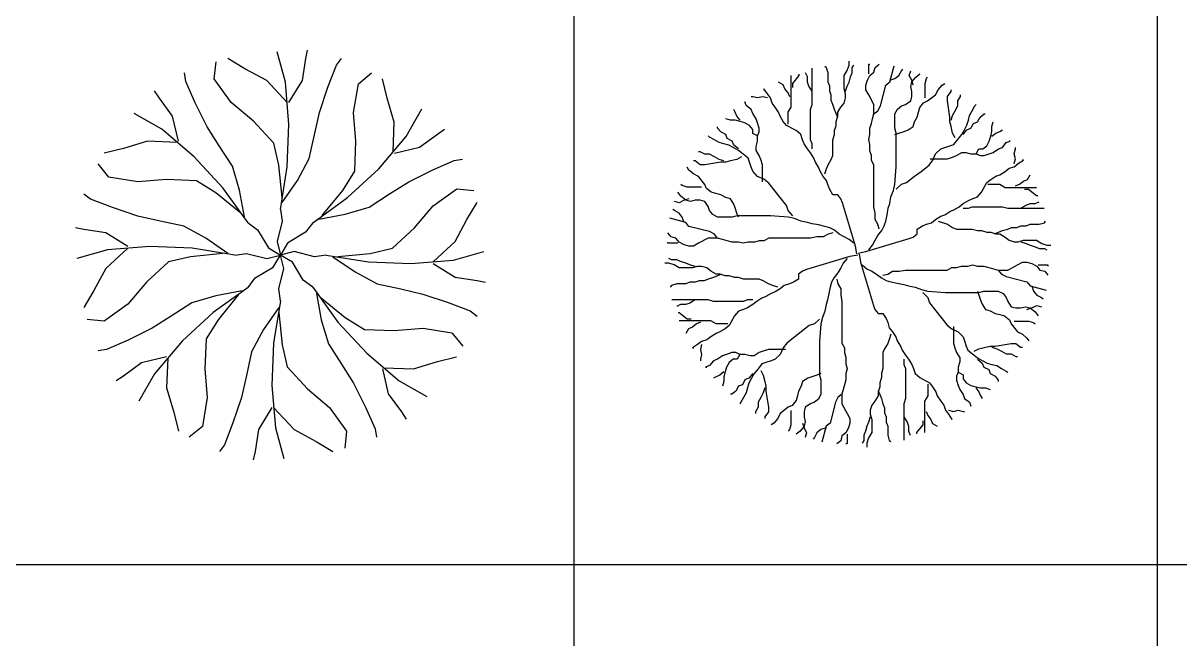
# Model space of a CAD drawing. Header units: inches. Extents: x 7658 to 73799, y 48 to 40262.
# Drawn here: x 40653 to 44897, y 2782 to 5043 of the extents above; entities that cross this region are included whole.
import ezdxf

# ---------------------------------------------------------------- set-up
doc = ezdxf.new("R2010")
doc.units = ezdxf.units.IN
doc.layers.add('www.cad-blocks.net', color=7, linetype='Continuous')

# ---------------------------------------------------------------- blocks, each defined once
blk = doc.blocks.new('A$C516926BB')
for p, q in [((31.2861, 38.5194), (31.2861, 0)), ((33.426, 38.5194), (33.426, 0)), ((0, 2.361), (60.3118, 2.361))]:
    blk.add_line(p, q)
blk = doc.blocks.new('A$C7E0065DF')
for p, q in [((0.771, 1.3871), (0.7401, 1.499)), ((0.8457, 1.474), (0.852, 1.505)), ((0.5097, 1.3994), (0.5161, 1.4617)), ((0.6217, 1.4367), (0.5598, 1.474)), ((0.8334, 1.393), (0.8457, 1.474)), ((0.9267, 1.3684), (0.9577, 1.449)), ((0.9577, 1.449), (0.9763, 1.474)), ((0.4051, 1.3901), (0.4006, 1.421)), ((0.7027, 1.393), (0.6217, 1.4367)), ((1.0383, 1.3816), (1.0868, 1.4212)), ((0.4401, 1.3112), (0.4051, 1.3901)), ((0.5721, 1.3125), (0.5097, 1.3994)), ((0.7774, 1.3125), (0.7027, 1.393)), ((0.7837, 1.2315), (0.771, 1.3871)), ((0.7837, 1.3125), (0.8334, 1.393)), ((0.8957, 1.2752), (0.9267, 1.3684)), ((1.0209, 1.276), (1.0383, 1.3816)), ((1.1438, 1.3288), (1.1264, 1.399)), ((0.3082, 1.3286), (0.2908, 1.355)), ((0.3568, 1.2626), (0.3082, 1.3286)), ((1.1702, 1.2406), (1.1438, 1.3288)), ((0.4842, 1.2234), (0.4401, 1.3112)), ((0.6531, 1.2438), (0.5721, 1.3125)), ((0.8771, 1.1942), (0.8957, 1.2752)), ((1.0296, 1.1702), (1.0209, 1.276)), ((1.2143, 1.1881), (1.2716, 1.2892)), ((0.3169, 1.2143), (0.2158, 1.2716)), ((0.3786, 1.1706), (0.3568, 1.2626)), ((0.7278, 1.1632), (0.6531, 1.2438)), ((0.7774, 1.0759), (0.7837, 1.2315)), ((1.1661, 1.1309), (1.1702, 1.2406)), ((0.4359, 1.1133), (0.3169, 1.2143)), ((0.5283, 1.1529), (0.4842, 1.2234)), ((0.8584, 1.1072), (0.8771, 1.1942)), ((1.2626, 1.1482), (1.3286, 1.1968)), ((1.3286, 1.1968), (1.355, 1.2142)), ((0.2644, 1.1702), (0.1762, 1.1438)), ((0.3741, 1.1661), (0.2644, 1.1702)), ((0.5765, 1.0782), (0.5283, 1.1529)), ((0.7464, 1.0822), (0.7278, 1.1632)), ((1.0254, 1.0604), (1.0296, 1.1702)), ((1.1133, 1.0691), (1.2143, 1.1881)), ((1.1706, 1.1264), (1.2626, 1.1482)), ((0.1762, 1.1438), (0.106, 1.1264)), ((0.5414, 0.9987), (0.4359, 1.1133)), ((0.8147, 1.0263), (0.8584, 1.1072)), ((1.3901, 1.0999), (1.421, 1.1044)), ((0.1234, 1.0383), (0.0838, 1.0868)), ((0.6029, 0.9901), (0.5765, 1.0782)), ((0.7585, 0.9635), (0.7464, 1.0822)), ((0.7524, 0.9202), (0.7774, 1.0759)), ((0.9988, 0.9635), (1.1133, 1.0691)), ((1.2234, 1.0208), (1.3112, 1.0648)), ((1.3112, 1.0648), (1.3901, 1.0999)), ((0.2289, 1.0209), (0.1234, 1.0383)), ((0.3348, 1.0296), (0.2289, 1.0209)), ((0.4446, 1.0254), (0.3348, 1.0296)), ((0.515, 0.9814), (0.4446, 1.0254)), ((0.7587, 0.9453), (0.8147, 1.0263)), ((0.9814, 0.9899), (1.0254, 1.0604)), ((1.1529, 0.9767), (1.2234, 1.0208)), ((0.056, 0.9577), (0.031, 0.9763)), ((0.6075, 0.9059), (0.515, 0.9814)), ((0.6338, 0.871), (0.5414, 0.9987)), ((0.6206, 0.8932), (0.6029, 0.9901)), ((0.9059, 0.8974), (0.9814, 0.9899)), ((1.0782, 0.9284), (1.1529, 0.9767)), ((1.3125, 0.9329), (1.3994, 0.9953)), ((1.3994, 0.9953), (1.4617, 0.9889)), ((0.1365, 0.9267), (0.056, 0.9577)), ((0.871, 0.8712), (0.9988, 0.9635)), ((1.4367, 0.8833), (1.474, 0.9452)), ((0.2298, 0.8957), (0.1365, 0.9267)), ((0.3108, 0.8771), (0.2298, 0.8957)), ((0.7524, 0.9202), (0.7587, 0.877)), ((0.8932, 0.8844), (0.9901, 0.9021)), ((0.9901, 0.9021), (1.0782, 0.9284)), ((1.2438, 0.8519), (1.3125, 0.9329)), ((0.031, 0.8457), (0, 0.852)), ((0.3977, 0.8584), (0.3108, 0.8771)), ((0.4787, 0.8147), (0.3977, 0.8584)), ((0.6338, 0.871), (0.6689, 0.8449)), ((0.7587, 0.877), (0.7401, 0.8024)), ((0.871, 0.8712), (0.8449, 0.8361)), ((1.1632, 0.7772), (1.2438, 0.8519)), ((1.393, 0.8023), (1.4367, 0.8833)), ((0.1119, 0.8334), (0.031, 0.8457)), ((0.1925, 0.7837), (0.1119, 0.8334)), ((0.5597, 0.7587), (0.4787, 0.8147)), ((0.6689, 0.8449), (0.7084, 0.779)), ((0.8449, 0.8361), (0.779, 0.7965)), ((0.1179, 0.771), (0.0059, 0.7401)), ((0.1925, 0.7774), (0.1119, 0.7027)), ((0.2735, 0.7837), (0.1179, 0.771)), ((0.4291, 0.7774), (0.2735, 0.7837)), ((0.5847, 0.7524), (0.4291, 0.7774)), ((0.7085, 0.7789), (0.7525, 0.7525)), ((0.7401, 0.8023), (0.7525, 0.7525)), ((0.7789, 0.7965), (0.7525, 0.7525)), ((0.8023, 0.7649), (0.7525, 0.7525)), ((0.877, 0.7463), (0.8024, 0.7649)), ((1.0822, 0.7586), (1.1632, 0.7772)), ((1.3125, 0.7276), (1.393, 0.8023)), ((1.3871, 0.734), (1.499, 0.7649)), ((0.3418, 0.7278), (0.2612, 0.6531)), ((0.4228, 0.7464), (0.3418, 0.7278)), ((0.5415, 0.7585), (0.4228, 0.7464)), ((0.5847, 0.7524), (0.628, 0.7587)), ((0.628, 0.7587), (0.7026, 0.7401)), ((0.7027, 0.7401), (0.7525, 0.7525)), ((0.7261, 0.7085), (0.7525, 0.7525)), ((0.7649, 0.7027), (0.7525, 0.7525)), ((0.7965, 0.7261), (0.7525, 0.7525)), ((0.8361, 0.6601), (0.7965, 0.726)), ((0.9202, 0.7526), (0.877, 0.7463)), ((0.9202, 0.7526), (1.0759, 0.7276)), ((0.9453, 0.7463), (1.0263, 0.6903)), ((0.9635, 0.7465), (1.0822, 0.7586)), ((1.0759, 0.7276), (1.2315, 0.7212)), ((1.2315, 0.7212), (1.3871, 0.734)), ((0.1119, 0.7027), (0.0683, 0.6217)), ((0.6601, 0.6689), (0.726, 0.7084)), ((0.7463, 0.628), (0.7649, 0.7026)), ((1.0263, 0.6903), (1.1072, 0.6466)), ((1.3125, 0.7212), (1.393, 0.6716)), ((0.2612, 0.6531), (0.1925, 0.5721)), ((0.634, 0.6338), (0.6601, 0.6689)), ((0.8712, 0.634), (0.8361, 0.6601)), ((1.1072, 0.6466), (1.1942, 0.6279)), ((1.393, 0.6716), (1.474, 0.6593)), ((1.474, 0.6593), (1.505, 0.6529)), ((0.0683, 0.6217), (0.031, 0.5598)), ((0.5149, 0.6029), (0.4268, 0.5765)), ((0.634, 0.6338), (0.5062, 0.5414)), ((0.6118, 0.6206), (0.5149, 0.6029)), ((0.599, 0.6075), (0.5236, 0.515)), ((0.7526, 0.5847), (0.7463, 0.628)), ((0.8712, 0.634), (0.9635, 0.5062)), ((0.8844, 0.6118), (0.9021, 0.5149)), ((0.8974, 0.599), (0.9899, 0.5236)), ((1.1942, 0.6279), (1.2752, 0.6092)), ((1.2752, 0.6092), (1.3684, 0.5783)), ((0.1925, 0.5721), (0.1056, 0.5097)), ((0.4268, 0.5765), (0.3521, 0.5283)), ((0.7463, 0.5597), (0.6903, 0.4787)), ((0.7526, 0.5847), (0.7276, 0.4291)), ((1.3684, 0.5783), (1.449, 0.5473)), ((0.1056, 0.5097), (0.0433, 0.5161)), ((0.3521, 0.5283), (0.2816, 0.4842)), ((0.5062, 0.5414), (0.3917, 0.4359)), ((0.5236, 0.515), (0.4796, 0.4446)), ((0.7465, 0.5415), (0.7586, 0.4228)), ((0.9021, 0.5149), (0.9284, 0.4268)), ((0.9899, 0.5236), (1.0604, 0.4796)), ((1.449, 0.5473), (1.474, 0.5286)), ((0.2816, 0.4842), (0.1938, 0.4401)), ((0.6903, 0.4787), (0.6466, 0.3977)), ((0.9635, 0.5062), (1.0691, 0.3917)), ((1.0604, 0.4796), (1.1702, 0.4754)), ((1.1702, 0.4754), (1.276, 0.4841)), ((1.276, 0.4841), (1.3816, 0.4667)), ((0.1938, 0.4401), (0.1149, 0.4051)), ((0.3917, 0.4359), (0.2907, 0.3169)), ((0.4796, 0.4446), (0.4754, 0.3348)), ((0.7276, 0.4291), (0.7212, 0.2735)), ((0.9284, 0.4268), (0.9767, 0.3521)), ((1.3816, 0.4667), (1.4212, 0.4182)), ((0.1149, 0.4051), (0.084, 0.4006)), ((0.6466, 0.3977), (0.6279, 0.3108)), ((0.7586, 0.4228), (0.7772, 0.3418)), ((1.0691, 0.3917), (1.1881, 0.2907)), ((0.2424, 0.3568), (0.1764, 0.3082)), ((0.3344, 0.3786), (0.2424, 0.3568)), ((0.3389, 0.3741), (0.3347, 0.2644)), ((0.7772, 0.3418), (0.8519, 0.2612)), ((0.9767, 0.3521), (1.0208, 0.2816)), ((1.2406, 0.3347), (1.3288, 0.3612)), ((1.3288, 0.3612), (1.399, 0.3786)), ((0.1764, 0.3082), (0.15, 0.2908)), ((0.2907, 0.3169), (0.2334, 0.2158)), ((0.4754, 0.3348), (0.4841, 0.2289)), ((0.6279, 0.3108), (0.6092, 0.2298)), ((1.1264, 0.3344), (1.1482, 0.2424)), ((1.1309, 0.3389), (1.2406, 0.3347)), ((0.3347, 0.2644), (0.3612, 0.1762)), ((0.7212, 0.2735), (0.734, 0.1179)), ((0.8519, 0.2612), (0.9329, 0.1925)), ((1.0208, 0.2816), (1.0648, 0.1938)), ((1.1881, 0.2907), (1.2892, 0.2334)), ((0.4841, 0.2289), (0.4667, 0.1234)), ((0.6092, 0.2298), (0.5783, 0.1365)), ((1.1482, 0.2424), (1.1968, 0.1764)), ((0.3612, 0.1762), (0.3786, 0.106)), ((0.7212, 0.1925), (0.6716, 0.1119)), ((0.7276, 0.1925), (0.8023, 0.1119)), ((0.9329, 0.1925), (0.9953, 0.1056)), ((1.0648, 0.1938), (1.0999, 0.1149)), ((1.1968, 0.1764), (1.2142, 0.15)), ((0.5783, 0.1365), (0.5473, 0.056)), ((0.4667, 0.1234), (0.4182, 0.0838)), ((0.6716, 0.1119), (0.6593, 0.031)), ((0.734, 0.1179), (0.7649, 0.0059)), ((0.8023, 0.1119), (0.8833, 0.0683)), ((0.9953, 0.1056), (0.9889, 0.0433)), ((1.0999, 0.1149), (1.1044, 0.084)), ((0.5473, 0.056), (0.5286, 0.031)), ((0.8833, 0.0683), (0.9452, 0.031)), ((0.6593, 0.031), (0.6529, 0))]:
    blk.add_line(p, q)
blk = doc.blocks.new('A$C7D0D0C92')
for p, q in [((0.6693, 1.3828), (0.6755, 1.4018)), ((0.6755, 1.4018), (0.6755, 1.4165)), ((0.6871, 1.3923), (0.6926, 1.4018)), ((0.7478, 1.3696), (0.7478, 1.4053)), ((0.7478, 1.4053), (0.7523, 1.4053)), ((0.7714, 1.3937), (0.786, 1.4053)), ((0.4636, 1.248), (0.4636, 1.3637)), ((0.4698, 1.3345), (0.4931, 1.3637)), ((0.4931, 1.3637), (0.4931, 1.3682)), ((0.5226, 1.3586), (0.5164, 1.3732)), ((0.5226, 1.3396), (0.5226, 1.3586)), ((0.5397, 1.2576), (0.5397, 1.3909)), ((0.5932, 1.3923), (0.587, 1.3968)), ((0.5987, 1.3732), (0.5932, 1.3923)), ((0.5987, 1.3396), (0.5987, 1.3732)), ((0.6577, 1.3637), (0.6693, 1.3828)), ((0.6577, 1.3154), (0.6577, 1.3637)), ((0.6755, 1.3396), (0.6809, 1.3586)), ((0.6809, 1.3586), (0.6871, 1.3732)), ((0.6871, 1.3732), (0.6871, 1.3923)), ((0.7428, 1.3463), (0.7523, 1.3642)), ((0.7523, 1.3642), (0.7669, 1.3758)), ((0.7669, 1.3758), (0.7714, 1.3937)), ((0.8247, 1.3401), (0.8406, 1.3988)), ((0.8438, 1.3525), (0.8584, 1.3642)), ((0.8584, 1.3642), (0.868, 1.3812)), ((0.868, 1.3812), (0.8724, 1.3875)), ((0.8966, 1.3642), (0.9017, 1.3812)), ((0.9061, 1.3463), (0.8966, 1.3642)), ((0.9207, 1.358), (0.9353, 1.3696)), ((0.4341, 1.33), (0.4171, 1.3396)), ((0.4403, 1.3154), (0.4341, 1.33)), ((0.4698, 1.3199), (0.4698, 1.3345)), ((0.528, 1.3249), (0.5226, 1.3396)), ((0.5397, 1.3059), (0.528, 1.3249)), ((0.6049, 1.3249), (0.5987, 1.3396)), ((0.6049, 1.3059), (0.6049, 1.3249)), ((0.6631, 1.3059), (0.6693, 1.3249)), ((0.6693, 1.3249), (0.6755, 1.3396)), ((0.7377, 1.3285), (0.7428, 1.3463)), ((0.7377, 1.3114), (0.7377, 1.3285)), ((0.7911, 1.2524), (0.8101, 1.3285)), ((0.8101, 1.3285), (0.8247, 1.3401)), ((0.8247, 1.3463), (0.8438, 1.3525)), ((0.9017, 1.323), (0.9061, 1.3401)), ((0.9061, 1.3052), (0.9017, 1.323)), ((0.9061, 1.3401), (0.9207, 1.358)), ((0.9112, 1.3285), (0.9061, 1.3463)), ((0.9544, 1.3347), (0.9595, 1.3525)), ((0.9544, 1.2819), (0.9544, 1.3347)), ((0.9595, 1.3525), (0.9639, 1.358)), ((1.0027, 1.3114), (1.0167, 1.3285)), ((1.0167, 1.3285), (1.0269, 1.3347)), ((0.3224, 1.2862), (0.3169, 1.2862)), ((0.3402, 1.2817), (0.3224, 1.2862)), ((0.3581, 1.2862), (0.3402, 1.2817)), ((0.3759, 1.2817), (0.3581, 1.2862)), ((0.3759, 1.2963), (0.3635, 1.3154)), ((0.3635, 1.3154), (0.3635, 1.3103)), ((0.3876, 1.2817), (0.3759, 1.2963)), ((0.393, 1.2627), (0.3876, 1.2817)), ((0.452, 1.3008), (0.4403, 1.3154)), ((0.4582, 1.2862), (0.452, 1.3008)), ((0.6103, 1.2913), (0.6049, 1.3059)), ((0.6103, 1.2722), (0.6103, 1.2913)), ((0.6631, 1.2963), (0.6577, 1.3154)), ((0.6577, 1.2627), (0.6631, 1.2817)), ((0.6631, 1.2817), (0.6631, 1.2963)), ((0.7478, 1.2935), (0.7377, 1.3114)), ((0.7669, 1.2578), (0.7478, 1.2935)), ((0.9017, 1.2703), (0.9061, 1.2873)), ((0.9061, 1.2873), (0.9061, 1.3052)), ((0.9639, 1.2703), (0.9932, 1.2935)), ((0.9932, 1.2935), (1.0027, 1.3114)), ((1.0364, 1.2873), (1.0504, 1.3052)), ((1.0364, 1.2703), (1.0364, 1.2873)), ((1.0504, 1.3052), (1.0504, 1.3114)), ((1.0745, 1.2703), (1.0841, 1.2873)), ((1.0841, 1.2873), (1.0841, 1.2935)), ((0.258, 1.229), (0.2525, 1.2385)), ((0.2991, 1.2525), (0.2937, 1.2671)), ((0.2937, 1.2671), (0.2937, 1.2627)), ((0.3169, 1.2385), (0.2991, 1.2525)), ((0.3224, 1.2239), (0.3169, 1.2385)), ((0.4046, 1.248), (0.393, 1.2627)), ((0.4171, 1.229), (0.4046, 1.248)), ((0.452, 1.229), (0.4636, 1.248)), ((0.5342, 1.2385), (0.5397, 1.2576)), ((0.5342, 1.1279), (0.5342, 1.2385)), ((0.6165, 1.2576), (0.6103, 1.2722)), ((0.6219, 1.2385), (0.6165, 1.2576)), ((0.6344, 1.2093), (0.6219, 1.2385)), ((0.6344, 1.229), (0.646, 1.248)), ((0.646, 1.248), (0.6577, 1.2627)), ((0.7669, 1.2229), (0.7669, 1.2578)), ((0.7669, 1.2229), (0.7815, 1.2346)), ((0.7815, 1.2346), (0.7911, 1.2524)), ((0.8438, 1.2229), (0.8533, 1.2408)), ((0.8533, 1.2408), (0.868, 1.2524)), ((0.868, 1.2524), (0.8826, 1.2578)), ((0.8826, 1.2578), (0.9017, 1.2703)), ((0.9303, 1.2291), (0.9353, 1.2462)), ((0.9353, 1.2462), (0.9493, 1.2641)), ((0.9493, 1.2641), (0.9639, 1.2703)), ((1.0459, 1.2113), (1.0364, 1.2703)), ((1.0555, 1.2175), (1.065, 1.2346)), ((1.065, 1.2346), (1.0745, 1.2524)), ((1.0745, 1.2524), (1.0745, 1.2703)), ((1.1177, 1.2175), (1.1279, 1.2346)), ((1.1279, 1.2346), (1.1374, 1.2524)), ((1.1374, 1.2524), (1.1419, 1.2578)), ((0.2401, 1.1997), (0.223, 1.2048)), ((0.258, 1.1997), (0.2401, 1.1997)), ((0.2642, 1.2143), (0.258, 1.229)), ((0.2758, 1.1953), (0.258, 1.1997)), ((0.2758, 1.1997), (0.2642, 1.2143)), ((0.2937, 1.1902), (0.2758, 1.1953)), ((0.3107, 1.1807), (0.2937, 1.1902)), ((0.3348, 1.2048), (0.3224, 1.2239)), ((0.3402, 1.1902), (0.3348, 1.2048)), ((0.3464, 1.1711), (0.3402, 1.1902)), ((0.4225, 1.2143), (0.4171, 1.229)), ((0.4341, 1.1953), (0.4225, 1.2143)), ((0.4458, 1.1807), (0.4341, 1.1953)), ((0.452, 1.1851), (0.452, 1.229)), ((0.6282, 1.1953), (0.6344, 1.2143)), ((0.6282, 1.1807), (0.6282, 1.1953)), ((0.6344, 1.2143), (0.6344, 1.229)), ((0.7574, 1.188), (0.7618, 1.2051)), ((0.7618, 1.2051), (0.7669, 1.2229)), ((0.8438, 1.1701), (0.8438, 1.2229)), ((0.9112, 1.1764), (0.9163, 1.1934)), ((0.9163, 1.1934), (0.9258, 1.2113)), ((0.9258, 1.2113), (0.9303, 1.2291)), ((1.0459, 1.1934), (1.0459, 1.2113)), ((1.0504, 1.1764), (1.0459, 1.1934)), ((1.0504, 1.1996), (1.0555, 1.2175)), ((1.1082, 1.1818), (1.1133, 1.1996)), ((1.1133, 1.1996), (1.1177, 1.2175)), ((1.1324, 1.188), (1.147, 1.1934)), ((1.147, 1.1934), (1.1565, 1.2113)), ((1.1565, 1.2113), (1.1711, 1.2229)), ((1.1711, 1.2229), (1.1756, 1.2229)), ((1.1997, 1.1764), (1.2048, 1.1934)), ((0.1935, 1.1711), (0.1935, 1.1756)), ((0.2052, 1.1565), (0.1935, 1.1711)), ((0.223, 1.147), (0.2052, 1.1565)), ((0.2285, 1.1324), (0.223, 1.147)), ((0.3224, 1.166), (0.3107, 1.1807)), ((0.3224, 1.1514), (0.3224, 1.166)), ((0.3402, 1.1419), (0.3224, 1.1514)), ((0.3402, 1.1419), (0.3464, 1.1565)), ((0.3464, 1.1565), (0.3464, 1.1711)), ((0.4815, 1.1616), (0.4458, 1.1807)), ((0.4985, 1.147), (0.4815, 1.1616)), ((0.5048, 1.1279), (0.4985, 1.147)), ((0.6165, 1.1279), (0.6219, 1.147)), ((0.6219, 1.1616), (0.6282, 1.1807)), ((0.6219, 1.147), (0.6219, 1.1616)), ((0.7478, 1.129), (0.7523, 1.1469)), ((0.7523, 1.1701), (0.7574, 1.188)), ((0.7523, 1.1469), (0.7523, 1.1701)), ((0.8489, 1.1523), (0.8438, 1.1701)), ((0.8438, 1.1469), (0.8584, 1.1523)), ((0.8489, 1.0289), (0.8489, 1.1523)), ((0.8584, 1.1523), (0.8775, 1.1585)), ((0.8775, 1.1585), (0.8921, 1.1639)), ((0.8921, 1.1639), (0.9112, 1.1764)), ((1.0555, 1.1523), (1.0504, 1.1764)), ((1.065, 1.1352), (1.0555, 1.1523)), ((1.0745, 1.129), (1.0891, 1.1469)), ((1.0891, 1.1469), (1.0987, 1.1639)), ((1.0942, 1.1469), (1.1082, 1.1639)), ((1.0987, 1.1639), (1.1082, 1.1818)), ((1.1082, 1.1639), (1.1228, 1.1701)), ((1.1228, 1.1701), (1.1324, 1.188)), ((1.1953, 1.1407), (1.1997, 1.1585)), ((1.1997, 1.1585), (1.1997, 1.1764)), ((1.1997, 1.1407), (1.2143, 1.1523)), ((1.2143, 1.1523), (1.229, 1.1585)), ((1.229, 1.1585), (1.2385, 1.1639)), ((0.164, 1.1374), (0.1586, 1.1419)), ((0.1819, 1.1279), (0.164, 1.1374)), ((0.199, 1.1177), (0.1819, 1.1279)), ((0.2168, 1.1133), (0.199, 1.1177)), ((0.2347, 1.1082), (0.2168, 1.1133)), ((0.2463, 1.1228), (0.2285, 1.1324)), ((0.2525, 1.0987), (0.2347, 1.1082)), ((0.2525, 1.1082), (0.2463, 1.1228)), ((0.2696, 1.0942), (0.2525, 1.1082)), ((0.3348, 1.1038), (0.3402, 1.1228)), ((0.3348, 1.0891), (0.3348, 1.1038)), ((0.3402, 1.1228), (0.3402, 1.1419)), ((0.511, 1.1133), (0.5048, 1.1279)), ((0.5226, 1.0942), (0.511, 1.1133)), ((0.5397, 1.1133), (0.5342, 1.1279)), ((0.5397, 1.0942), (0.5397, 1.1133)), ((0.6165, 1.0701), (0.6165, 1.1279)), ((0.7523, 1.1112), (0.7478, 1.129)), ((0.7523, 1.0879), (0.7523, 1.1112)), ((1.0269, 1.0995), (1.0459, 1.1057)), ((1.0459, 1.1057), (1.0605, 1.1112)), ((1.0605, 1.1112), (1.0745, 1.129)), ((1.166, 1.0941), (1.1807, 1.1057)), ((1.1807, 1.1057), (1.1902, 1.1228)), ((1.1902, 1.1228), (1.1953, 1.1407)), ((1.2385, 1.0995), (1.2525, 1.1174)), ((1.2525, 1.1174), (1.2671, 1.1228)), ((1.2671, 1.1228), (1.2627, 1.1228)), ((0.1291, 1.0841), (0.1229, 1.0841)), ((0.1462, 1.0745), (0.1291, 1.0841)), ((0.164, 1.0745), (0.1462, 1.0745)), ((0.1819, 1.065), (0.164, 1.0745)), ((0.199, 1.0555), (0.1819, 1.065)), ((0.2696, 1.0891), (0.2525, 1.0987)), ((0.2812, 1.065), (0.2642, 1.0555)), ((0.2874, 1.0745), (0.2696, 1.0891)), ((0.3053, 1.0605), (0.2874, 1.0745)), ((0.3464, 1.0701), (0.3348, 1.0891)), ((0.3519, 1.0555), (0.3464, 1.0701)), ((0.5342, 1.0796), (0.5226, 1.0942)), ((0.5459, 1.0605), (0.5342, 1.0796)), ((0.6103, 1.0555), (0.6165, 1.0701)), ((0.7574, 1.07), (0.7523, 1.0879)), ((0.7574, 1.053), (0.7574, 1.07)), ((0.983, 1.053), (0.9932, 1.0762)), ((0.9932, 1.0762), (1.0122, 1.0941)), ((1.0122, 1.0941), (1.0269, 1.0995)), ((1.0364, 1.0584), (1.0555, 1.0646)), ((1.0555, 1.0646), (1.0701, 1.07)), ((1.0701, 1.07), (1.0891, 1.0817)), ((1.0891, 1.0817), (1.1038, 1.0817)), ((1.1038, 1.0817), (1.1228, 1.0762)), ((1.1228, 1.0762), (1.1419, 1.0762)), ((1.1419, 1.0762), (1.1514, 1.0941)), ((1.1419, 1.0762), (1.1565, 1.07)), ((1.1514, 1.0941), (1.166, 1.0941)), ((1.1565, 1.07), (1.1711, 1.07)), ((1.1711, 1.07), (1.1902, 1.0762)), ((1.1902, 1.0762), (1.2048, 1.0817)), ((1.2048, 1.0817), (1.2239, 1.0941)), ((1.2239, 1.0941), (1.2385, 1.0995)), ((1.2817, 1.0762), (1.2862, 1.0941)), ((1.2862, 1.0584), (1.2817, 1.0762)), ((1.2862, 1.0941), (1.2862, 1.0995)), ((0.088, 1.0167), (0.0818, 1.0269)), ((0.1113, 1.0504), (0.1051, 1.0504)), ((0.1291, 1.0364), (0.1113, 1.0504)), ((0.1462, 1.0364), (0.1291, 1.0364)), ((0.2052, 1.0459), (0.1462, 1.0364)), ((0.2168, 1.0504), (0.199, 1.0555)), ((0.223, 1.0459), (0.2052, 1.0459)), ((0.2401, 1.0504), (0.223, 1.0459)), ((0.2642, 1.0555), (0.2401, 1.0504)), ((0.3107, 1.0459), (0.3053, 1.0605)), ((0.3169, 1.0269), (0.3107, 1.0459)), ((0.3224, 1.0122), (0.3169, 1.0269)), ((0.3581, 1.0364), (0.3519, 1.0555)), ((0.3581, 0.9735), (0.3581, 1.0364)), ((0.5521, 1.0459), (0.5459, 1.0605)), ((0.5637, 1.0269), (0.5521, 1.0459)), ((0.5692, 1.0122), (0.5637, 1.0269)), ((0.587, 1.0027), (0.5932, 1.0218)), ((0.5932, 1.0218), (0.5987, 1.0364)), ((0.5987, 1.0364), (0.6103, 1.0555)), ((0.7669, 1.0351), (0.7574, 1.053)), ((0.7669, 0.8822), (0.7669, 1.0351)), ((0.8438, 0.9645), (0.8489, 1.0289)), ((0.9398, 1.0118), (0.969, 1.0351)), ((0.969, 1.0351), (0.983, 1.053)), ((0.9735, 1.0584), (1.0364, 1.0584)), ((1.248, 1.0118), (1.2627, 1.0235)), ((1.2627, 1.0235), (1.2817, 1.0289)), ((1.2817, 1.0405), (1.2862, 1.0584)), ((1.2817, 1.0289), (1.2963, 1.0405)), ((1.2963, 1.0405), (1.3154, 1.053)), ((1.3154, 1.053), (1.3103, 1.053)), ((0.1051, 1.0027), (0.088, 1.0167)), ((0.1229, 0.9932), (0.1051, 1.0027)), ((0.1462, 0.9639), (0.1229, 0.9932)), ((0.3402, 0.9932), (0.3224, 1.0122)), ((0.3635, 0.983), (0.3402, 0.9932)), ((0.3814, 0.969), (0.3635, 0.983)), ((0.5808, 0.9932), (0.5692, 1.0122)), ((0.5932, 0.9786), (0.5808, 0.9932)), ((0.5987, 0.9595), (0.5932, 0.9786)), ((0.887, 0.9707), (0.9163, 0.994)), ((0.9163, 0.994), (0.9398, 1.0118)), ((1.1807, 0.9707), (1.1953, 0.9823)), ((1.1953, 0.9823), (1.2143, 0.994)), ((1.2143, 0.994), (1.229, 0.9994)), ((1.229, 0.9994), (1.248, 1.0118)), ((1.3154, 0.9761), (1.33, 0.9823)), ((1.33, 0.9823), (1.3396, 0.9994)), ((0.0585, 0.9207), (0.0469, 0.9353)), ((0.0639, 0.9595), (0.0585, 0.9639)), ((0.0818, 0.9544), (0.0639, 0.9595)), ((0.1346, 0.9544), (0.0818, 0.9544)), ((0.1524, 0.9493), (0.1462, 0.9639)), ((0.1703, 0.9353), (0.1524, 0.9493)), ((0.1873, 0.9303), (0.1703, 0.9353)), ((0.4046, 0.9398), (0.3814, 0.969)), ((0.4225, 0.9163), (0.4046, 0.9398)), ((0.6049, 0.9449), (0.5987, 0.9595)), ((0.6165, 0.9258), (0.6049, 0.9449)), ((0.8292, 0.9179), (0.8387, 0.9412)), ((0.8387, 0.9412), (0.8438, 0.9645)), ((0.8489, 0.9466), (0.868, 0.9645)), ((0.868, 0.9645), (0.887, 0.9707)), ((1.147, 0.9179), (1.1616, 0.935)), ((1.1616, 0.935), (1.1807, 0.9707)), ((1.1851, 0.9645), (1.229, 0.9645)), ((1.229, 0.9645), (1.248, 0.9528)), ((1.248, 0.9528), (1.3637, 0.9528)), ((1.2862, 0.9583), (1.3008, 0.9645)), ((1.3008, 0.9645), (1.3154, 0.9761)), ((1.3199, 0.9466), (1.3345, 0.9466)), ((1.3345, 0.9466), (1.3637, 0.9233)), ((0.0523, 0.8966), (0.0352, 0.9017)), ((0.0701, 0.9061), (0.0523, 0.8966)), ((0.0763, 0.9061), (0.0585, 0.9207)), ((0.088, 0.9112), (0.0701, 0.9061)), ((0.0934, 0.9017), (0.0763, 0.9061)), ((0.1113, 0.9061), (0.0934, 0.9017)), ((0.1291, 0.9061), (0.1113, 0.9061)), ((0.1462, 0.9017), (0.1291, 0.9061)), ((0.1586, 0.8826), (0.1462, 0.9017)), ((0.2052, 0.9258), (0.1873, 0.9303)), ((0.223, 0.9163), (0.2052, 0.9258)), ((0.2401, 0.9112), (0.223, 0.9163)), ((0.2525, 0.8921), (0.2401, 0.9112)), ((0.258, 0.8775), (0.2525, 0.8921)), ((0.4458, 0.887), (0.4225, 0.9163)), ((0.6344, 0.9258), (0.6165, 0.9258)), ((0.646, 0.9112), (0.6344, 0.9258)), ((0.6514, 0.8966), (0.646, 0.9112)), ((0.6988, 0.7377), (0.6514, 0.8966)), ((0.8197, 0.8768), (0.8247, 0.8938)), ((0.8247, 0.8938), (0.8292, 0.9179)), ((1.0796, 0.8822), (1.0942, 0.8938)), ((1.0942, 0.8938), (1.1133, 0.9055)), ((1.1133, 0.9055), (1.1279, 0.9117)), ((1.1279, 0.9117), (1.147, 0.9179)), ((1.3249, 0.8884), (1.3396, 0.8938)), ((1.3396, 0.8938), (1.3586, 0.8938)), ((1.3586, 0.8938), (1.3732, 0.9001)), ((1.3637, 0.9233), (1.3682, 0.9233)), ((0.0352, 0.868), (0.029, 0.8724)), ((0.0523, 0.8584), (0.0352, 0.868)), ((0.0639, 0.8438), (0.0523, 0.8584)), ((0.164, 0.868), (0.1586, 0.8826)), ((0.1757, 0.8533), (0.164, 0.868)), ((0.1935, 0.8438), (0.1757, 0.8533)), ((0.2642, 0.8489), (0.2463, 0.8438)), ((0.2642, 0.8584), (0.258, 0.8775)), ((0.2696, 0.8438), (0.2642, 0.8584)), ((0.3876, 0.8489), (0.2642, 0.8489)), ((0.452, 0.8438), (0.3876, 0.8489)), ((0.452, 0.868), (0.4458, 0.887)), ((0.4698, 0.8489), (0.452, 0.868)), ((0.7714, 0.8589), (0.7669, 0.8822)), ((0.7714, 0.8356), (0.7714, 0.8589)), ((0.8101, 0.8294), (0.8152, 0.8527)), ((0.8152, 0.8527), (0.8197, 0.8768)), ((1.0122, 0.8473), (1.0269, 0.8527)), ((1.0269, 0.8527), (1.0459, 0.8644)), ((1.0459, 0.8644), (1.0605, 0.8706)), ((1.0605, 0.8706), (1.0796, 0.8822)), ((1.0942, 0.8768), (1.1133, 0.8768)), ((1.1133, 0.8768), (1.1279, 0.8822)), ((1.1279, 0.8822), (1.2385, 0.8822)), ((1.2385, 0.8822), (1.2576, 0.8768)), ((1.2576, 0.8768), (1.3909, 0.8768)), ((1.3059, 0.8768), (1.3249, 0.8884)), ((0.0763, 0.8247), (0.0177, 0.8406)), ((0.0701, 0.8247), (0.0639, 0.8438)), ((0.088, 0.8101), (0.0763, 0.8247)), ((0.164, 0.7911), (0.088, 0.8101)), ((0.2463, 0.8438), (0.1935, 0.8438)), ((0.4753, 0.8387), (0.452, 0.8438)), ((0.4985, 0.8292), (0.4753, 0.8387)), ((0.5226, 0.8247), (0.4985, 0.8292)), ((0.5397, 0.8197), (0.5226, 0.8247)), ((0.5637, 0.8152), (0.5397, 0.8197)), ((0.587, 0.8101), (0.5637, 0.8152)), ((0.6049, 0.805), (0.587, 0.8101)), ((0.7815, 0.8178), (0.7714, 0.8356)), ((0.786, 0.7999), (0.7815, 0.8178)), ((0.7955, 0.7945), (0.805, 0.8116)), ((0.805, 0.8116), (0.8101, 0.8294)), ((0.9258, 0.7999), (0.9449, 0.8116)), ((0.9449, 0.8116), (0.9595, 0.8178)), ((0.9595, 0.8178), (0.9786, 0.8232)), ((0.9786, 0.8232), (0.9932, 0.8356)), ((0.9932, 0.8356), (1.0122, 0.8473)), ((1.0027, 0.8294), (1.0218, 0.8232)), ((1.0218, 0.8232), (1.0364, 0.8178)), ((1.0364, 0.8178), (1.0555, 0.8061)), ((1.2913, 0.8061), (1.3059, 0.8116)), ((1.3059, 0.8116), (1.3249, 0.8116)), ((1.3249, 0.8116), (1.3396, 0.8178)), ((1.3396, 0.8178), (1.3732, 0.8178)), ((1.3732, 0.8178), (1.3923, 0.8232)), ((1.3923, 0.8232), (1.3968, 0.8294)), ((0.0228, 0.7714), (0.0112, 0.786)), ((0.0406, 0.7669), (0.0228, 0.7714)), ((0.0523, 0.7523), (0.0406, 0.7669)), ((0.1586, 0.7669), (0.1229, 0.7478)), ((0.1935, 0.7669), (0.1586, 0.7669)), ((0.1819, 0.7815), (0.164, 0.7911)), ((0.1935, 0.7669), (0.1819, 0.7815)), ((0.2114, 0.7618), (0.1935, 0.7669)), ((0.3814, 0.7669), (0.3635, 0.7574)), ((0.5342, 0.7669), (0.3814, 0.7669)), ((0.5575, 0.7714), (0.5342, 0.7669)), ((0.5808, 0.7714), (0.5575, 0.7714)), ((0.5987, 0.7815), (0.5808, 0.7714)), ((0.6165, 0.786), (0.5987, 0.7815)), ((0.6219, 0.7955), (0.6049, 0.805)), ((0.6398, 0.7815), (0.6219, 0.7955)), ((0.6577, 0.7714), (0.6398, 0.7815)), ((0.6755, 0.7618), (0.6577, 0.7714)), ((0.7377, 0.7177), (0.8966, 0.765)), ((0.7714, 0.7588), (0.7815, 0.7767)), ((0.7815, 0.7767), (0.7955, 0.7945)), ((0.8966, 0.765), (0.9112, 0.7704)), ((0.9112, 0.7704), (0.9258, 0.7821)), ((0.9258, 0.7821), (0.9258, 0.7999)), ((1.0555, 0.8061), (1.0701, 0.7999)), ((1.0701, 0.7999), (1.1279, 0.7999)), ((1.1279, 0.7999), (1.147, 0.7945)), ((1.147, 0.7945), (1.1616, 0.7945)), ((1.1616, 0.7945), (1.1807, 0.7883)), ((1.1807, 0.7883), (1.1953, 0.7883)), ((1.1953, 0.7883), (1.2143, 0.7821)), ((1.2093, 0.7821), (1.2385, 0.7945)), ((1.2143, 0.7821), (1.229, 0.7821)), ((1.229, 0.7821), (1.248, 0.7704)), ((1.2385, 0.7945), (1.2576, 0.7999)), ((1.248, 0.7704), (1.2627, 0.7588)), ((1.2576, 0.7999), (1.2722, 0.8061)), ((1.2722, 0.8061), (1.2913, 0.8061)), ((0.0112, 0.7478), (0.0112, 0.7523)), ((0.0469, 0.7478), (0.0112, 0.7478)), ((0.0701, 0.7428), (0.0523, 0.7523)), ((0.088, 0.7377), (0.0701, 0.7428)), ((0.1051, 0.7377), (0.088, 0.7377)), ((0.1229, 0.7478), (0.1051, 0.7377)), ((0.2285, 0.7574), (0.2114, 0.7618)), ((0.2463, 0.7523), (0.2285, 0.7574)), ((0.2696, 0.7523), (0.2463, 0.7523)), ((0.2874, 0.7478), (0.2696, 0.7523)), ((0.3053, 0.7523), (0.2874, 0.7478)), ((0.3286, 0.7523), (0.3053, 0.7523)), ((0.3464, 0.7574), (0.3286, 0.7523)), ((0.3635, 0.7574), (0.3464, 0.7574)), ((0.6926, 0.7478), (0.6755, 0.7618)), ((0.7042, 0.7091), (0.6988, 0.7377)), ((0.7478, 0.7239), (0.7618, 0.741)), ((0.7618, 0.741), (0.7714, 0.7588)), ((1.2627, 0.7588), (1.2817, 0.7534)), ((1.2817, 0.7534), (1.2963, 0.7534)), ((1.2963, 0.7534), (1.3154, 0.7588)), ((1.3059, 0.7534), (1.3249, 0.7472)), ((1.3154, 0.7588), (1.3637, 0.7588)), ((1.3249, 0.7472), (1.3396, 0.741)), ((1.3396, 0.741), (1.3586, 0.7355)), ((1.3586, 0.7355), (1.3732, 0.7293)), ((1.3637, 0.7588), (1.3828, 0.7472)), ((1.3732, 0.7293), (1.3923, 0.7293)), ((1.3828, 0.7472), (1.4018, 0.741)), ((1.3923, 0.7293), (1.4018, 0.7239)), ((1.4018, 0.741), (1.4165, 0.741)), ((0.0242, 0.6871), (0.0146, 0.6926)), ((0.0432, 0.6871), (0.0242, 0.6871)), ((0.0578, 0.6809), (0.0432, 0.6871)), ((0.0769, 0.6755), (0.0578, 0.6809)), ((0.6788, 0.6988), (0.5199, 0.6514)), ((0.6686, 0.6926), (0.6546, 0.6755)), ((0.7074, 0.7042), (0.6788, 0.6988)), ((0.7091, 0.7122), (0.7377, 0.7177)), ((0.7122, 0.7074), (0.7177, 0.6788)), ((0.0146, 0.6755), (0, 0.6755)), ((0.0337, 0.6693), (0.0146, 0.6755)), ((0.0528, 0.6577), (0.0337, 0.6693)), ((0.1011, 0.6577), (0.0528, 0.6577)), ((0.0915, 0.6693), (0.0769, 0.6755)), ((0.1106, 0.6631), (0.0915, 0.6693)), ((0.1201, 0.6631), (0.1011, 0.6577)), ((0.1347, 0.6631), (0.1201, 0.6631)), ((0.1538, 0.6577), (0.1347, 0.6631)), ((0.1684, 0.646), (0.1538, 0.6577)), ((0.1875, 0.6344), (0.1684, 0.646)), ((0.5053, 0.646), (0.4907, 0.6344)), ((0.5199, 0.6514), (0.5053, 0.646)), ((0.6349, 0.6398), (0.6209, 0.6219)), ((0.6451, 0.6577), (0.6349, 0.6398)), ((0.6546, 0.6755), (0.6451, 0.6577)), ((0.7177, 0.6788), (0.765, 0.5199)), ((0.7239, 0.6686), (0.741, 0.6546)), ((0.741, 0.6546), (0.7588, 0.6451)), ((0.7588, 0.6451), (0.7767, 0.6349)), ((0.8178, 0.6349), (0.8356, 0.6451)), ((0.8356, 0.6451), (0.8589, 0.6451)), ((0.8589, 0.6451), (0.8822, 0.6495)), ((0.8822, 0.6495), (1.0351, 0.6495)), ((1.0351, 0.6495), (1.053, 0.6591)), ((1.053, 0.6591), (1.07, 0.6591)), ((1.07, 0.6591), (1.0879, 0.6642)), ((1.0879, 0.6642), (1.1112, 0.6642)), ((1.1112, 0.6642), (1.129, 0.6686)), ((1.129, 0.6686), (1.1469, 0.6642)), ((1.1469, 0.6642), (1.1701, 0.6642)), ((1.1701, 0.6642), (1.188, 0.6591)), ((1.188, 0.6591), (1.2051, 0.6546)), ((1.2051, 0.6546), (1.2229, 0.6495)), ((1.2229, 0.6495), (1.2578, 0.6495)), ((1.2229, 0.6495), (1.2346, 0.6349)), ((1.2578, 0.6495), (1.2935, 0.6686)), ((1.2935, 0.6686), (1.3114, 0.6788)), ((1.3114, 0.6788), (1.3285, 0.6788)), ((1.3285, 0.6788), (1.3463, 0.6737)), ((1.3463, 0.6737), (1.3642, 0.6642)), ((1.3642, 0.6642), (1.3758, 0.6495)), ((1.3696, 0.6686), (1.4053, 0.6686)), ((1.3758, 0.6495), (1.3937, 0.6451)), ((1.3937, 0.6451), (1.4053, 0.6305)), ((1.4053, 0.6686), (1.4053, 0.6642)), ((0.0432, 0.5987), (0.0242, 0.5932)), ((0.0769, 0.5987), (0.0432, 0.5987)), ((0.0915, 0.6049), (0.0769, 0.5987)), ((0.1106, 0.6049), (0.0915, 0.6049)), ((0.1252, 0.6103), (0.1106, 0.6049)), ((0.1443, 0.6103), (0.1252, 0.6103)), ((0.1589, 0.6165), (0.1443, 0.6103)), ((0.178, 0.6219), (0.1589, 0.6165)), ((0.2072, 0.6344), (0.178, 0.6219)), ((0.2021, 0.6344), (0.1875, 0.6344)), ((0.2212, 0.6282), (0.2021, 0.6344)), ((0.2358, 0.6282), (0.2212, 0.6282)), ((0.2549, 0.6219), (0.2358, 0.6282)), ((0.2695, 0.6219), (0.2549, 0.6219)), ((0.2885, 0.6165), (0.2695, 0.6219)), ((0.3464, 0.6165), (0.2885, 0.6165)), ((0.361, 0.6103), (0.3464, 0.6165)), ((0.3801, 0.5987), (0.361, 0.6103)), ((0.3947, 0.5932), (0.3801, 0.5987)), ((0.457, 0.5987), (0.4379, 0.5932)), ((0.4716, 0.6049), (0.457, 0.5987)), ((0.4907, 0.6165), (0.4716, 0.6049)), ((0.4907, 0.6344), (0.4907, 0.6165)), ((0.6114, 0.6049), (0.6063, 0.587)), ((0.6209, 0.6219), (0.6114, 0.6049)), ((0.6305, 0.6165), (0.6349, 0.5987)), ((0.6349, 0.5987), (0.6451, 0.5808)), ((0.7767, 0.6349), (0.7945, 0.6209)), ((0.7945, 0.6209), (0.8116, 0.6114)), ((0.7999, 0.6305), (0.8178, 0.6349)), ((0.8116, 0.6114), (0.8294, 0.6063)), ((0.8294, 0.6063), (0.8527, 0.6012)), ((0.8527, 0.6012), (0.8768, 0.5968)), ((0.8768, 0.5968), (0.8938, 0.5917)), ((1.2346, 0.6349), (1.2524, 0.6254)), ((1.2524, 0.6254), (1.3285, 0.6063)), ((1.3285, 0.6063), (1.3401, 0.5917)), ((0.0242, 0.5932), (0.0197, 0.587)), ((0.3705, 0.5521), (0.3559, 0.5459)), ((0.3896, 0.5637), (0.3705, 0.5521)), ((0.4042, 0.5692), (0.3896, 0.5637)), ((0.4138, 0.587), (0.3947, 0.5932)), ((0.4233, 0.5808), (0.4042, 0.5692)), ((0.4379, 0.5932), (0.4233, 0.5808)), ((0.6012, 0.5637), (0.5968, 0.5397)), ((0.6063, 0.587), (0.6012, 0.5637)), ((0.6451, 0.5808), (0.6451, 0.5575)), ((0.6451, 0.5575), (0.6495, 0.5342)), ((0.8938, 0.5917), (0.9179, 0.5873)), ((0.9179, 0.5873), (0.9412, 0.5777)), ((0.9412, 0.5777), (0.9645, 0.5726)), ((0.9466, 0.5676), (0.9645, 0.5485)), ((0.9645, 0.5726), (1.0289, 0.5676)), ((1.0289, 0.5676), (1.1523, 0.5676)), ((1.1469, 0.5726), (1.1523, 0.558)), ((1.1523, 0.5676), (1.1701, 0.5726)), ((1.1523, 0.558), (1.1585, 0.539)), ((1.1701, 0.5726), (1.2229, 0.5726)), ((1.2229, 0.5726), (1.2408, 0.5631)), ((1.2408, 0.5631), (1.2524, 0.5485)), ((1.3401, 0.5917), (1.3988, 0.5759)), ((1.3463, 0.5917), (1.3525, 0.5726)), ((1.3525, 0.5726), (1.3642, 0.558)), ((1.3642, 0.558), (1.3812, 0.5485)), ((0.1589, 0.5397), (0.0256, 0.5397)), ((0.0578, 0.5226), (0.0432, 0.5164)), ((0.0769, 0.5226), (0.0578, 0.5226)), ((0.0915, 0.528), (0.0769, 0.5226)), ((0.1106, 0.5397), (0.0915, 0.528)), ((0.178, 0.5342), (0.1589, 0.5397)), ((0.2885, 0.5342), (0.178, 0.5342)), ((0.3032, 0.5397), (0.2885, 0.5342)), ((0.3032, 0.511), (0.2885, 0.5048)), ((0.3222, 0.5397), (0.3032, 0.5397)), ((0.3222, 0.5226), (0.3032, 0.511)), ((0.3368, 0.5342), (0.3222, 0.5226)), ((0.3559, 0.5459), (0.3368, 0.5342)), ((0.5917, 0.5226), (0.5873, 0.4985)), ((0.5968, 0.5397), (0.5917, 0.5226)), ((0.6495, 0.5342), (0.6495, 0.3814)), ((0.765, 0.5199), (0.7704, 0.5053)), ((0.9645, 0.5485), (0.9707, 0.5294)), ((0.9707, 0.5294), (0.994, 0.5002)), ((1.1585, 0.539), (1.1639, 0.5243)), ((1.1639, 0.5243), (1.1764, 0.5053)), ((1.2524, 0.5485), (1.2578, 0.5339)), ((1.2578, 0.5339), (1.2703, 0.5148)), ((1.2703, 0.5148), (1.2873, 0.5104)), ((1.2873, 0.5104), (1.3052, 0.5104)), ((1.3052, 0.5104), (1.323, 0.5148)), ((1.323, 0.5148), (1.3401, 0.5104)), ((1.3285, 0.5053), (1.3463, 0.5104)), ((1.3401, 0.5104), (1.358, 0.4957)), ((1.3463, 0.5104), (1.3642, 0.5199)), ((1.3642, 0.5199), (1.3812, 0.5148)), ((1.3812, 0.5485), (1.3875, 0.544)), ((0.0528, 0.4931), (0.0483, 0.4931)), ((0.082, 0.4698), (0.0528, 0.4931)), ((0.0966, 0.4698), (0.082, 0.4698)), ((0.2549, 0.4815), (0.2358, 0.4458)), ((0.2695, 0.4985), (0.2549, 0.4815)), ((0.2885, 0.5048), (0.2695, 0.4985)), ((0.5676, 0.4698), (0.5485, 0.452)), ((0.5777, 0.4753), (0.5726, 0.452)), ((0.5873, 0.4985), (0.5777, 0.4753)), ((0.7704, 0.5053), (0.7821, 0.4907)), ((0.7821, 0.4907), (0.7999, 0.4907)), ((0.7999, 0.4907), (0.8116, 0.4716)), ((0.8116, 0.4716), (0.8178, 0.457)), ((0.994, 0.5002), (1.0118, 0.4767)), ((1.0118, 0.4767), (1.0351, 0.4474)), ((1.1764, 0.5053), (1.1934, 0.5002)), ((1.1934, 0.5002), (1.2113, 0.4907)), ((1.2113, 0.4907), (1.2291, 0.4862)), ((1.2291, 0.4862), (1.2462, 0.4811)), ((1.2462, 0.4811), (1.2641, 0.4671)), ((1.2641, 0.4671), (1.2703, 0.4525)), ((1.358, 0.4957), (1.3696, 0.4811)), ((0.1684, 0.4636), (0.0528, 0.4636)), ((0.0864, 0.4341), (0.0769, 0.4171)), ((0.1011, 0.4403), (0.0864, 0.4341)), ((0.1157, 0.452), (0.1011, 0.4403)), ((0.1303, 0.4582), (0.1157, 0.452)), ((0.1875, 0.452), (0.1684, 0.4636)), ((0.2313, 0.452), (0.1875, 0.452)), ((0.2212, 0.4341), (0.2021, 0.4225)), ((0.2358, 0.4458), (0.2212, 0.4341)), ((0.5294, 0.4458), (0.5002, 0.4225)), ((0.5485, 0.452), (0.5294, 0.4458)), ((0.5726, 0.452), (0.5676, 0.3876)), ((0.8178, 0.457), (0.8232, 0.4379)), ((0.8232, 0.4379), (0.8356, 0.4233)), ((1.0351, 0.4474), (1.053, 0.4335)), ((1.053, 0.4335), (1.0762, 0.4233)), ((1.0584, 0.443), (1.0584, 0.3801)), ((1.2703, 0.4525), (1.2935, 0.4233)), ((1.2819, 0.4621), (1.3347, 0.4621)), ((1.3347, 0.4621), (1.3525, 0.457)), ((1.3525, 0.457), (1.358, 0.4525)), ((0.1347, 0.3876), (0.1201, 0.3759)), ((0.1538, 0.393), (0.1347, 0.3876)), ((0.1684, 0.4046), (0.1538, 0.393)), ((0.1875, 0.4171), (0.1684, 0.4046)), ((0.2021, 0.4225), (0.1875, 0.4171)), ((0.4767, 0.4046), (0.4474, 0.3814)), ((0.5002, 0.4225), (0.4767, 0.4046)), ((0.5676, 0.3876), (0.5676, 0.2642)), ((0.8232, 0.3947), (0.8178, 0.3801)), ((0.8294, 0.4138), (0.8232, 0.3947)), ((0.8356, 0.4233), (0.8473, 0.4042)), ((0.8473, 0.4042), (0.8527, 0.3896)), ((0.8527, 0.3896), (0.8644, 0.3705)), ((1.0762, 0.4233), (1.0941, 0.4042)), ((1.0941, 0.4042), (1.0995, 0.3896)), ((1.0995, 0.3896), (1.1057, 0.3705)), ((1.2935, 0.4233), (1.3114, 0.4138)), ((1.3114, 0.4138), (1.3285, 0.3998)), ((1.3285, 0.3998), (1.3347, 0.3896)), ((0.1201, 0.3759), (0.1011, 0.3635)), ((0.1011, 0.3635), (0.1061, 0.3635)), ((0.1347, 0.3759), (0.1303, 0.3581)), ((0.1303, 0.3581), (0.1347, 0.3402)), ((0.1347, 0.3402), (0.1303, 0.3224)), ((0.2263, 0.3402), (0.2116, 0.3348)), ((0.2453, 0.3464), (0.2263, 0.3402)), ((0.2599, 0.3464), (0.2453, 0.3464)), ((0.2746, 0.3402), (0.2599, 0.3464)), ((0.2746, 0.3402), (0.265, 0.3224)), ((0.2936, 0.3402), (0.2746, 0.3402)), ((0.3127, 0.3348), (0.2936, 0.3402)), ((0.3464, 0.3464), (0.3273, 0.3348)), ((0.361, 0.3519), (0.3464, 0.3464)), ((0.3801, 0.3581), (0.361, 0.3519)), ((0.443, 0.3581), (0.3801, 0.3581)), ((0.4233, 0.3402), (0.4042, 0.3224)), ((0.4335, 0.3635), (0.4233, 0.3402)), ((0.4474, 0.3814), (0.4335, 0.3635)), ((0.6495, 0.3814), (0.6591, 0.3635)), ((0.6591, 0.3635), (0.6591, 0.3464)), ((0.6591, 0.3464), (0.6642, 0.3286)), ((0.8061, 0.361), (0.7999, 0.3464)), ((0.7999, 0.3464), (0.7999, 0.2885)), ((0.8178, 0.3801), (0.8061, 0.361)), ((0.8644, 0.3705), (0.8706, 0.3559)), ((0.8706, 0.3559), (0.8822, 0.3368)), ((1.0584, 0.3801), (1.0646, 0.361)), ((1.0646, 0.361), (1.07, 0.3464)), ((1.07, 0.3464), (1.0817, 0.3273)), ((1.1057, 0.3705), (1.1112, 0.3559)), ((1.1112, 0.3559), (1.129, 0.3419)), ((1.129, 0.3419), (1.1469, 0.3273)), ((1.1352, 0.3515), (1.1523, 0.361)), ((1.1523, 0.361), (1.1764, 0.3661)), ((1.1764, 0.3661), (1.1934, 0.3705)), ((1.1934, 0.3705), (1.2113, 0.3705)), ((1.1996, 0.3661), (1.2175, 0.361)), ((1.2113, 0.3705), (1.2703, 0.3801)), ((1.2175, 0.361), (1.2346, 0.3515)), ((1.2346, 0.3515), (1.2524, 0.3419)), ((1.2524, 0.3419), (1.2703, 0.3419)), ((1.2703, 0.3801), (1.2873, 0.3801)), ((1.2703, 0.3419), (1.2873, 0.3324)), ((1.2873, 0.3801), (1.3052, 0.3661)), ((1.3052, 0.3661), (1.3114, 0.3661)), ((0.1303, 0.3224), (0.1303, 0.3169)), ((0.164, 0.2991), (0.1494, 0.2937)), ((0.178, 0.3169), (0.164, 0.2991)), ((0.1926, 0.3224), (0.178, 0.3169)), ((0.2116, 0.3348), (0.1926, 0.3224)), ((0.2358, 0.3107), (0.2263, 0.2937)), ((0.2504, 0.3224), (0.2358, 0.3107)), ((0.265, 0.3224), (0.2504, 0.3224)), ((0.3273, 0.3348), (0.3127, 0.3348)), ((0.3559, 0.3053), (0.3419, 0.2874)), ((0.3705, 0.3107), (0.3559, 0.3053)), ((0.3896, 0.3169), (0.3705, 0.3107)), ((0.4042, 0.3224), (0.3896, 0.3169)), ((0.6642, 0.3286), (0.6642, 0.3053)), ((0.6642, 0.3053), (0.6686, 0.2874)), ((0.8768, 0.3222), (0.8768, 0.3032)), ((0.8768, 0.3032), (0.8822, 0.2885)), ((0.8822, 0.3368), (0.8938, 0.3222)), ((0.8938, 0.3222), (0.9055, 0.3032)), ((0.9055, 0.3032), (0.9117, 0.2885)), ((1.0817, 0.3127), (1.0762, 0.2936)), ((1.0817, 0.3273), (1.0817, 0.3127)), ((1.1469, 0.3273), (1.1639, 0.3178)), ((1.1469, 0.3222), (1.1639, 0.3082)), ((1.1639, 0.3178), (1.1818, 0.3082)), ((1.1639, 0.3082), (1.1701, 0.2936)), ((1.1818, 0.3082), (1.1996, 0.3032)), ((1.1996, 0.3032), (1.2175, 0.2987)), ((1.2175, 0.2987), (1.2346, 0.2885)), ((1.2873, 0.3324), (1.2935, 0.3324)), ((0.1494, 0.2937), (0.1538, 0.2937)), ((0.1875, 0.258), (0.178, 0.2525)), ((0.2021, 0.2642), (0.1875, 0.258)), ((0.2167, 0.2758), (0.2021, 0.2642)), ((0.2212, 0.2758), (0.2167, 0.258)), ((0.2167, 0.258), (0.2167, 0.2401)), ((0.2263, 0.2937), (0.2212, 0.2758)), ((0.3222, 0.2696), (0.3082, 0.2525)), ((0.3273, 0.2696), (0.3178, 0.2525)), ((0.3419, 0.2874), (0.3273, 0.2696)), ((0.3515, 0.2812), (0.361, 0.2642)), ((0.361, 0.2642), (0.3661, 0.2401)), ((0.539, 0.258), (0.5243, 0.2525)), ((0.558, 0.2642), (0.539, 0.258)), ((0.5726, 0.2696), (0.558, 0.2642)), ((0.5676, 0.2642), (0.5726, 0.2463)), ((0.6686, 0.2874), (0.6642, 0.2696)), ((0.6642, 0.2696), (0.6642, 0.2463)), ((0.7945, 0.2549), (0.7883, 0.2358)), ((0.7999, 0.2885), (0.7945, 0.2695)), ((0.7945, 0.2695), (0.7945, 0.2549)), ((0.8822, 0.2885), (0.8822, 0.178)), ((0.9117, 0.2885), (0.9179, 0.2695)), ((0.9179, 0.2695), (0.935, 0.2549)), ((0.935, 0.2549), (0.9707, 0.2358)), ((1.0762, 0.2746), (1.07, 0.2599)), ((1.07, 0.2599), (1.07, 0.2453)), ((1.0762, 0.2936), (1.0762, 0.2746)), ((1.0762, 0.2746), (1.0941, 0.265)), ((1.0941, 0.265), (1.0941, 0.2504)), ((1.1701, 0.2936), (1.188, 0.2841)), ((1.188, 0.2841), (1.1934, 0.2695)), ((1.1934, 0.2695), (1.2113, 0.2599)), ((1.2113, 0.2599), (1.2229, 0.2453)), ((1.2346, 0.2885), (1.2524, 0.279)), ((1.2524, 0.279), (1.2578, 0.2746)), ((0.2167, 0.2401), (0.2116, 0.223)), ((0.2695, 0.223), (0.2599, 0.2052)), ((0.2841, 0.2285), (0.2695, 0.223)), ((0.2936, 0.2463), (0.2841, 0.2285)), ((0.3082, 0.2525), (0.2936, 0.2463)), ((0.3032, 0.2168), (0.2987, 0.199)), ((0.3082, 0.2347), (0.3032, 0.2168)), ((0.3178, 0.2525), (0.3082, 0.2347)), ((0.3661, 0.2168), (0.361, 0.199)), ((0.3661, 0.2401), (0.3705, 0.223)), ((0.3705, 0.223), (0.3705, 0.2052)), ((0.5002, 0.223), (0.4907, 0.2052)), ((0.5053, 0.2401), (0.5002, 0.223)), ((0.5243, 0.2525), (0.5053, 0.2401)), ((0.5726, 0.2463), (0.5726, 0.1935)), ((0.6591, 0.2285), (0.6546, 0.2114)), ((0.6642, 0.2463), (0.6591, 0.2285)), ((0.7883, 0.2212), (0.7821, 0.2021)), ((0.7883, 0.2358), (0.7883, 0.2212)), ((0.9645, 0.2313), (0.9645, 0.1875)), ((0.9707, 0.2358), (0.9823, 0.2212)), ((0.9823, 0.2212), (0.994, 0.2021)), ((1.07, 0.2453), (1.0762, 0.2263)), ((1.0762, 0.2263), (1.0817, 0.2116)), ((1.0941, 0.2504), (1.1057, 0.2358)), ((1.1057, 0.2358), (1.1228, 0.2263)), ((1.1228, 0.2263), (1.1407, 0.2212)), ((1.1407, 0.2212), (1.1585, 0.2167)), ((1.1407, 0.2167), (1.1523, 0.2021)), ((1.1585, 0.2167), (1.1764, 0.2167)), ((1.1764, 0.2167), (1.1934, 0.2116)), ((1.2229, 0.2453), (1.2229, 0.2409)), ((0.2453, 0.1935), (0.2409, 0.1935)), ((0.2599, 0.2052), (0.2453, 0.1935)), ((0.2885, 0.1819), (0.279, 0.164)), ((0.2987, 0.199), (0.2885, 0.1819)), ((0.3515, 0.1819), (0.3419, 0.164)), ((0.361, 0.199), (0.3515, 0.1819)), ((0.3705, 0.2052), (0.3801, 0.1462)), ((0.4811, 0.1703), (0.4671, 0.1524)), ((0.4862, 0.1873), (0.4811, 0.1703)), ((0.4907, 0.2052), (0.4862, 0.1873)), ((0.5631, 0.1757), (0.5485, 0.164)), ((0.5726, 0.1935), (0.5631, 0.1757)), ((0.6349, 0.1819), (0.6254, 0.164)), ((0.6495, 0.1935), (0.6349, 0.1819)), ((0.6546, 0.2114), (0.6495, 0.1935)), ((0.6495, 0.1935), (0.6495, 0.1586)), ((0.7821, 0.1875), (0.7704, 0.1684)), ((0.7821, 0.2072), (0.7945, 0.178)), ((0.7821, 0.2021), (0.7821, 0.1875)), ((0.7945, 0.178), (0.7999, 0.1589)), ((0.8822, 0.178), (0.8768, 0.1589)), ((0.9645, 0.1875), (0.9528, 0.1684)), ((0.994, 0.2021), (0.9994, 0.1875)), ((0.9994, 0.1875), (1.0118, 0.1684)), ((1.0817, 0.2116), (1.0941, 0.1926)), ((1.0941, 0.1926), (1.0995, 0.178)), ((1.0995, 0.178), (1.1174, 0.164)), ((1.1523, 0.2021), (1.1585, 0.1875)), ((1.1585, 0.1875), (1.1639, 0.178)), ((0.279, 0.164), (0.2746, 0.1586)), ((0.3419, 0.1462), (0.3324, 0.1291)), ((0.3324, 0.1291), (0.3324, 0.1229)), ((0.3419, 0.164), (0.3419, 0.1462)), ((0.3801, 0.1291), (0.3661, 0.1113)), ((0.3801, 0.1462), (0.3801, 0.1291)), ((0.4525, 0.1462), (0.4233, 0.1229)), ((0.4671, 0.1524), (0.4525, 0.1462)), ((0.4621, 0.1346), (0.4621, 0.0818)), ((0.5148, 0.1462), (0.5104, 0.1291)), ((0.5104, 0.1291), (0.5104, 0.1113)), ((0.5339, 0.1586), (0.5148, 0.1462)), ((0.5485, 0.164), (0.5339, 0.1586)), ((0.6254, 0.164), (0.6063, 0.088)), ((0.6495, 0.1586), (0.6686, 0.1229)), ((0.7588, 0.1538), (0.7534, 0.1347)), ((0.7534, 0.1347), (0.7534, 0.1201)), ((0.7704, 0.1684), (0.7588, 0.1538)), ((0.7999, 0.1589), (0.8061, 0.1443)), ((0.8061, 0.1443), (0.8061, 0.1252)), ((0.8768, 0.1589), (0.8768, 0.0256)), ((0.9528, 0.1684), (0.9528, 0.0528)), ((0.9583, 0.1303), (0.9645, 0.1157)), ((1.0118, 0.1684), (1.0235, 0.1538)), ((1.0235, 0.1538), (1.0289, 0.1347)), ((1.0289, 0.1347), (1.0405, 0.1201)), ((1.0405, 0.1347), (1.0584, 0.1303)), ((1.0584, 0.1303), (1.0762, 0.1347)), ((1.0762, 0.1347), (1.0941, 0.1303)), ((1.0941, 0.1303), (1.0995, 0.1303)), ((1.1174, 0.164), (1.1228, 0.1494)), ((1.1228, 0.1494), (1.1228, 0.1538)), ((0.3661, 0.1113), (0.3661, 0.1051)), ((0.3998, 0.088), (0.3896, 0.0818)), ((0.4138, 0.1051), (0.3998, 0.088)), ((0.4233, 0.1229), (0.4138, 0.1051)), ((0.5053, 0.088), (0.5104, 0.0701)), ((0.5104, 0.1113), (0.5148, 0.0934)), ((0.5148, 0.0934), (0.5104, 0.0763)), ((0.6063, 0.088), (0.5917, 0.0763)), ((0.6686, 0.1229), (0.6788, 0.1051)), ((0.6788, 0.088), (0.6737, 0.0701)), ((0.6788, 0.1051), (0.6788, 0.088)), ((0.7472, 0.0915), (0.741, 0.0769)), ((0.7534, 0.1106), (0.7472, 0.0915)), ((0.7534, 0.1201), (0.7588, 0.1011)), ((0.7588, 0.1011), (0.7588, 0.0528)), ((0.8061, 0.1252), (0.8116, 0.1106)), ((0.8116, 0.1106), (0.8116, 0.0915)), ((0.8116, 0.0915), (0.8178, 0.0769)), ((0.8768, 0.1106), (0.8884, 0.0915)), ((0.8884, 0.0915), (0.8938, 0.0769)), ((0.9466, 0.0966), (0.9466, 0.082)), ((0.9645, 0.1157), (0.9761, 0.1011)), ((0.9761, 0.1011), (0.9823, 0.0864)), ((0.9823, 0.0864), (0.9994, 0.0769)), ((1.0405, 0.1201), (1.053, 0.1011)), ((1.053, 0.1011), (1.053, 0.1061)), ((0.457, 0.0639), (0.4525, 0.0585)), ((0.4621, 0.0818), (0.457, 0.0639)), ((0.4957, 0.0585), (0.4811, 0.0469)), ((0.5104, 0.0763), (0.4957, 0.0585)), ((0.5104, 0.0701), (0.5199, 0.0523)), ((0.5199, 0.0523), (0.5148, 0.0352)), ((0.558, 0.0523), (0.5485, 0.0352)), ((0.5726, 0.0639), (0.558, 0.0523)), ((0.5917, 0.0701), (0.5726, 0.0639)), ((0.5917, 0.0763), (0.5759, 0.0177)), ((0.6642, 0.0523), (0.6495, 0.0406)), ((0.6737, 0.0701), (0.6642, 0.0523)), ((0.6686, 0.0469), (0.6686, 0.0112)), ((0.7355, 0.0578), (0.7293, 0.0432)), ((0.7293, 0.0432), (0.7293, 0.0242)), ((0.741, 0.0769), (0.7355, 0.0578)), ((0.7588, 0.0528), (0.7472, 0.0337)), ((0.8178, 0.0769), (0.8178, 0.0432)), ((0.8178, 0.0432), (0.8232, 0.0242)), ((0.8938, 0.0769), (0.8938, 0.0578)), ((0.8938, 0.0578), (0.9001, 0.0432)), ((0.9466, 0.082), (0.9233, 0.0528)), ((0.9233, 0.0528), (0.9233, 0.0483)), ((0.5485, 0.0352), (0.544, 0.029)), ((0.6451, 0.0228), (0.6305, 0.0112)), ((0.6495, 0.0406), (0.6451, 0.0228)), ((0.6686, 0.0112), (0.6642, 0.0112)), ((0.7293, 0.0242), (0.7239, 0.0146)), ((0.7472, 0.0337), (0.741, 0.0146)), ((0.741, 0.0146), (0.741, 0)), ((0.8232, 0.0242), (0.8294, 0.0197))]:
    blk.add_line(p, q)

msp = doc.modelspace()

# ---------------------------------------------------------------- block references
at = {"xscale": 1000, "yscale": 1000, "zscale": 1000}
for name, p in [('A$C7E0065DF', (40844.1, 3439.1)), ('A$C7D0D0C92', (43007.2, 3486.8))]:
    msp.add_blockref(name, p, dxfattribs=at)
at = {"layer": 'www.cad-blocks.net', "color": 155, "true_color": 0x546d8e, "xscale": 1000, "yscale": 1000, "zscale": 1000}
msp.add_blockref('A$C516926BB', (11386.7, 694.4), dxfattribs=at)

doc.saveas('drawing.dxf')
